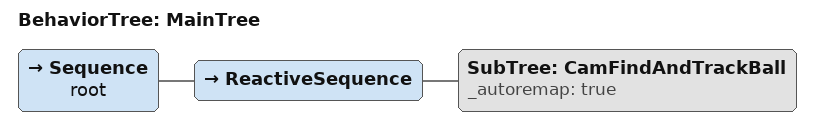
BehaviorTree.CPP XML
<root BTCPP_format="4">
    <include path="./subtrees/subtree_cam_find_and_track_ball.xml" />
    <include path="./subtrees/subtree_striker_play.xml" />
    <include path="./subtrees/subtree_goal_keeper_play.xml" />

    <BehaviorTree ID="MainTree">
    <Sequence name="root">
            <ReactiveSequence>
            <SubTree ID="CamFindAndTrackBall" _autoremap="true" />
            </ReactiveSequence>
        </Sequence>
    </BehaviorTree>
</root>
